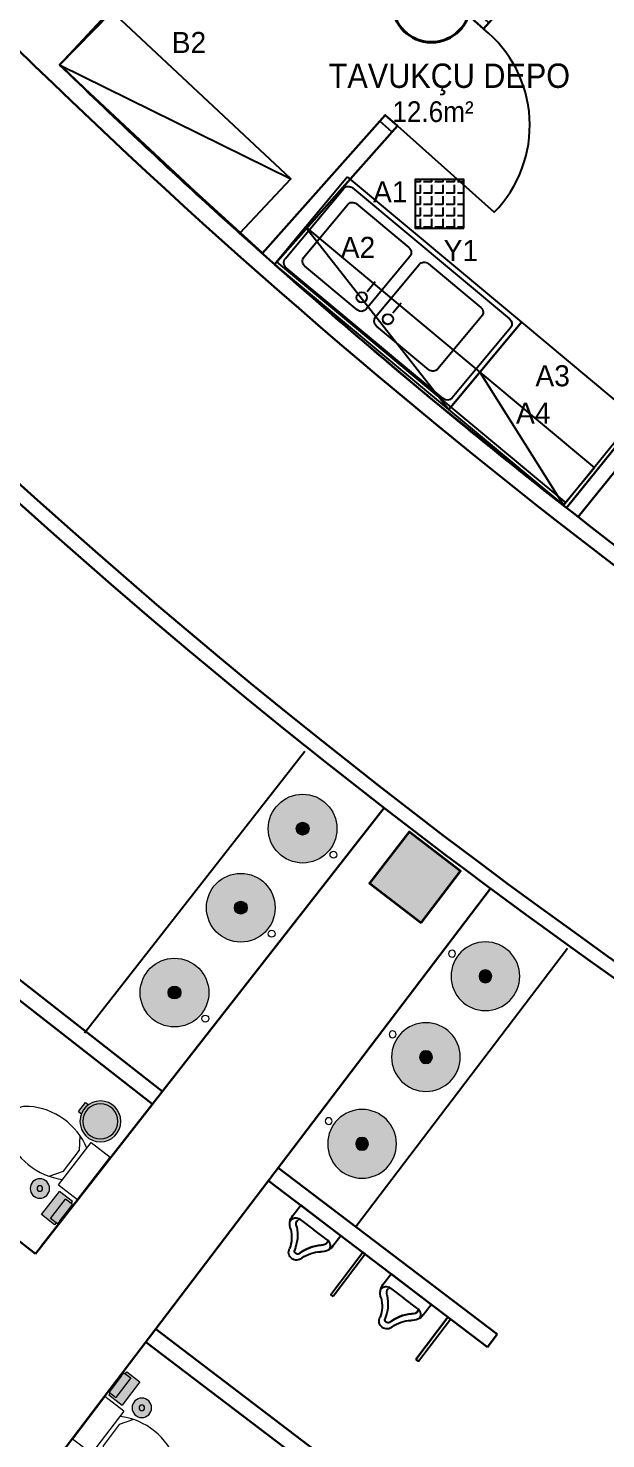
# Model space of a CAD drawing. Header units: millimetres. Extents: x -2729 to 15248, y -12439 to 5292.
# Drawn here: x 3053 to 3409, y -10756 to -9886 of the extents above; entities that cross this region are included whole.
import ezdxf

# ---------------------------------------------------------------- set-up
doc = ezdxf.new("R2010")
doc.units = ezdxf.units.MM
doc.layers.add('AYDINLATMA', color=7, linetype='Continuous', lineweight=70, true_color=0xfcd703)
for name, color, linetype in [('BLOCK', 4, 'Continuous'), ('kapı ABD', 55, 'Continuous'), ('S2000-002 Çizgi', 7, 'Continuous'), ('tefris', 39, 'Continuous')]:
    doc.layers.add(name, color=color, linetype=linetype)
for name, color, linetype, lineweight in [('DUVAR', 7, 'Continuous', 30), ('gzm', 250, 'Continuous', 20), ('kolon_Ном_пера__60', 7, 'Continuous', 35), ('lavabo_Ном_пера__80', 7, 'Continuous', 13), ('Layer1', 250, 'Continuous', 20), ('tefriş', 7, 'Continuous', 25)]:
    doc.layers.add(name, color=color, linetype=linetype, lineweight=lineweight)
doc.styles.add('TAKSİM', font='GOTHIC.TTF', dxfattribs={"height": 20})
doc.styles.add('Мой Ариал', font='arial.ttf', dxfattribs={"width": 0.9})

# ---------------------------------------------------------------- blocks, each defined once
blk = doc.blocks.new('A$C4A116046')
at = {"layer": 'Layer1'}
h = blk.add_hatch(color=250, dxfattribs=at)
h.set_gradient(color1=(40, 40, 41), one_color=1, tint=1, name='CYLINDER')
h.paths.add_polyline_path([(-55.51497249858221, 35.52185170803568), (-55.51497249855311, 32.8440253137087), (-55.51497249843669, 23.15066059175297), (-55.51497249843669, 20.47283419742598), (-50.15727653962676, 20.47283419742598), (-50.15727653962676, 35.52185170809389)])
h.paths.add_polyline_path([(-56.25100754483717, 32.84402531373781), (-56.2510075448954, 23.15066059175297), (-55.51497249843669, 23.15066059175297), (-55.51497249843669, 32.8440253137087)])
h = blk.add_hatch(color=7, dxfattribs=at)
h.set_gradient(color1=(255, 255, 255), one_color=1, tint=1, name='INVCURVED')
h.paths.add_polyline_path([(-54.48375932816997, 37.00590690755053), (-54.48375932816997, 35.52185170803568), (-50.15727653962676, 35.52185170809389), (-50.15727653962676, 20.47283419742598), (-54.48375932816997, 20.47283419742598), (-54.48375932816997, 18.98877899799845), (-44.22581361763877, 18.98877899799845), (-44.22581361763877, 37.00590690755053)])
h = blk.add_hatch(color=250, dxfattribs=at)
h.set_gradient(color1=(40, 40, 41), rotation=89.99999999999996, one_color=1, tint=1, name='CYLINDER')
h.paths.add_polyline_path([(-27.57333136684611, 30.93261239121785, 1), (-39.57333136684611, 30.93261239121785, 1)])
for p, q in [((-55.51497249855311, 32.8440253137087), (-55.51497249858221, 35.52185170803568)), ((-55.51497249858221, 35.52185170803568), (-50.15727653974317, 35.52185170809389)), ((-54.48375932816997, 35.52185170809389), (-54.48375932816997, 37.00590690755053)), ((-54.48375932816997, 37.00590690755053), (-44.22581361763877, 37.00590690755053)), ((-50.15727653962676, 20.47283419742598), (-50.15727653962676, 35.52185170809389)), ((-44.22581361763877, 18.98877899799845), (-44.22581361763877, 37.00590690755053)), ((-55.51497249843669, 32.8440253137087), (-56.25100754483717, 32.84402531373781)), ((-55.51497249843669, 23.15066059175297), (-55.51497249843669, 32.8440253137087)), ((-56.25100754495362, 23.15066059175297), (-55.51497249843669, 23.15066059175297)), ((-55.51497249843669, 23.15066059175297), (-55.51497249843669, 20.47283419742598)), ((-55.51497249843669, 20.47283419742598), (-50.15727653962676, 20.47283419742598)), ((-54.48375932816997, 20.47283419742598), (-54.48375932816997, 18.98877899799845)), ((-54.48375932816997, 18.98877899799845), (-44.22581361763877, 18.98877899799845))]:
    blk.add_line(p, q, dxfattribs=at)
for radius in [6, 1.707194618775245]:
    blk.add_circle((-33.57333136684611, 30.93261239121785), radius, dxfattribs=at)
blk = doc.blocks.new('aeryaeryary')
at = {"layer": 'lavabo_Ном_пера__80', "linetype": 'Continuous', "lineweight": 5}
for p, q in [((-17.55916931683896, 8.254828986362554), (-22.81547783912629, 15.55501084135903)), ((-14.82672575776905, -16.49999995344842), (-14.82672575776814, 16.49999995344842)), ((-14.82672575776814, 16.49999995344842), (-9.095e-13, 16.49999995344842)), ((0, -16.49999995344842), (-9.095e-13, 16.49999995344842)), ((-17.55916931683987, -8.05892476385634), (-17.55916931683896, 8.254828986362554)), ((-22.64531740526672, -15.85970312636391), (-17.55916931683987, -8.05892476385634)), ((-14.82672575776905, -16.49999995344842), (0, -16.49999995344842))]:
    blk.add_line(p, q, dxfattribs=at)
for centre, major_axis, ratio, start_param, end_param in [((-35.67545749917282, -15.36273457325342), (37.77461848723222, 2.90318e-11), 0.8704763345673638, 0.9861259648103036, 2.229247905847324), ((-48.82381211344273, -0.4465658034464468), (-16.17618923160432, 1.247259999999999e-11), 0.8704763345656346, -0.90705251715418, 0.8659444915287918), ((-36.19068448581039, 14.8354727334513), (-37.77461163328838, 2.14766e-11), 0.8704763345672933, 0.9123446487547521, 2.17231877933947)]:
    blk.add_ellipse(centre, major_axis=major_axis, ratio=ratio, start_param=start_param, end_param=end_param, dxfattribs=at)
blk = doc.blocks.new('A$C5DEF5315')
at = {"layer": 'Layer1'}
h = blk.add_hatch(color=250, dxfattribs=at)
h.set_gradient(color1=(40, 40, 41), rotation=89.99999999999996, one_color=1, tint=1, name='CYLINDER')
h.paths.add_polyline_path([(-41.68077557260403, 20.1801718850038, 1), (-16.48077557259239, 20.1801718850038, 1)])
h.paths.add_polyline_path([(-18.28077557260985, 20.1801718850038, -1), (-39.88077557261568, 20.1801718850038, -1)], flags=0)
h.paths.add_polyline_path([(-39.88077557261568, 20.1801718850038, 1), (-18.28077557260985, 20.1801718850038, 1)], flags=16)
h.paths.add_polyline_path([(-16.98522486572619, 16.65063181624282), (-14.59127971227281, 16.65063181624282), (-14.59127971227281, 23.70971195376478), (-16.98522486572619, 23.70971195376478, -0.0710998034191776), (-16.48077557259239, 20.1801718850038, -0.0710998034191695)])
h = blk.add_hatch(color=250, dxfattribs=at)
h.set_gradient(color1=(40, 40, 41), rotation=89.99999999999996, one_color=1, tint=1, name='CYLINDER')
h.paths.add_polyline_path([(-41.68077557260403, 20.1801718850038, 1), (-16.48077557259239, 20.1801718850038, 1)])
h.paths.add_polyline_path([(-18.28077557260985, 20.1801718850038, -1), (-39.88077557261568, 20.1801718850038, -1)], flags=0)
h.paths.add_polyline_path([(-39.88077557261568, 20.1801718850038, 1), (-18.28077557260985, 20.1801718850038, 1)], flags=16)
h.paths.add_polyline_path([(-16.98522486572619, 16.65063181624282), (-14.59127971227281, 16.65063181624282), (-14.59127971227281, 23.70971195376478), (-16.98522486572619, 23.70971195376478, -0.0710998034191776), (-16.48077557259239, 20.1801718850038, -0.0710998034191695)])
for p, q in [((-14.59127971227281, 23.70971195376478), (-16.98522486572619, 23.70971195376478)), ((-14.59127971227281, 23.70971195376478), (-16.98522486572619, 23.70971195376478)), ((-14.59127971227281, 16.65063181624282), (-14.59127971227281, 23.70971195376478)), ((-14.59127971227281, 16.65063181624282), (-14.59127971227281, 23.70971195376478)), ((-14.59127971227281, 16.65063181624282), (-16.98522486572619, 16.65063181624282)), ((-14.59127971227281, 16.65063181624282), (-16.98522486572619, 16.65063181624282))]:
    blk.add_line(p, q, dxfattribs=at)
for radius in [12.6, 12.6, 10.8, 10.8]:
    blk.add_circle((-29.08077557259821, 20.1801718850038), radius, dxfattribs=at)
blk = doc.blocks.new('A$C746B319B')
at = {"layer": 'gzm'}
h = blk.add_hatch(color=7, dxfattribs=at)
h.set_gradient(color1=(255, 255, 255), rotation=59.999999999999794, one_color=1, tint=1, name='INVCYLINDER')
h.paths.add_polyline_path([(30.45287729696793, 153.0692660387066, 1), (-8.054360702783033, 153.0692660387066, 1)])
h.paths.add_polyline_path([(7.616656192815102, 153.0692660387066, -1), (14.78186040136979, 153.0692660387066, -1)], flags=16)
h = blk.add_hatch(color=7, dxfattribs=at)
h.set_gradient(color1=(255, 255, 255), color2=(184, 184, 184), rotation=59.999999999999794, one_color=1, tint=0.7200000286102295, name='INVSPHERICAL')
h.paths.add_polyline_path([(24.05722941199383, 153.0692660387066, 1), (-1.658712817785271, 153.0692660387066, 1)])
h.paths.add_polyline_path([(7.616656192818482, 153.0692660387066, -1), (14.78186040137188, 153.0692660387066, -1)], flags=16)
h = blk.add_hatch(color=250, dxfattribs=at)
h.set_gradient(color1=(61, 61, 61), color2=(237, 237, 237), one_color=1, tint=0.9300000071525574, name='SPHERICAL')
h.paths.add_polyline_path([(7.616656192815102, 153.0692660387066, 1), (14.78186040136979, 153.0692660387066, 1)])
for radius in [19.25361899987548, 3.582602104277345]:
    blk.add_circle((11.19925829709245, 153.0692660387066), radius, dxfattribs=at)
blk = doc.blocks.new('A$C6A3561BD')
at = {"layer": 'gzm'}
blk.add_circle((-148.6777750450055, 121.8009983519168), 1.927018791517184, dxfattribs=at)
at = {"layer": 'gzm', "rotation": 270}
blk.add_blockref('A$C746B319B', (-324.3584596599976, 133.0002566490093), dxfattribs=at)
blk = doc.blocks.new('WPIS', base_point=(3719.999999999998, 963.7106909879648))
at = {"layer": 'BLOCK'}
for p, q in [((3709.999999999876, 979.2106909879648), (3717.999999999999, 979.2106909879648)), ((3710.839756288566, 974.2164024671343), (3710.839756288566, 963.7106909879648)), ((3717.999999999999, 979.2106909879648), (3717.999999999999, 963.7106909879647)), ((3710.839756288566, 953.2049795087947), (3710.839756288566, 963.7106909879647)), ((3717.999999999999, 948.2106909879643), (3717.999999999999, 963.7106909879647)), ((3709.999999999876, 948.2106909879643), (3717.999999999999, 948.2106909879643))]:
    blk.add_line(p, q, dxfattribs=at)
for centre, radius, start, end in [((3686.675495681548, 987.9558119131793), 20.3280986896453, 286.7758762124051, 321.1730266278163), ((3709.64192879892, 970.8721546078627), 8.346220938085334, 87.5411305826408, 148.6797911378934), ((3709.64192879892, 970.8721546078627), 4.346220938085332, 87.5411305826408, 148.6797911378934), ((3706.754054832532, 974.3982299521671), 4.089745422657842, 357.4518260792753, 98.93538612126179), ((3709.856841970526, 974.2356322308149), 0.985511948835786, 1.967646258506599, 81.64751384957344), ((3693.269104424344, 963.7788919058678), 4.769592055460153, 98.75935287585031, 180.8193065325832), ((3694.378526287712, 963.7757392539853), 1.879652172755059, 117.1541471081621, 181.9832049132781), ((3686.961877767525, 989.902092212139), 25.31817050556639, 285.0140034553657, 318.5170524922051), ((3693.269104424344, 963.6424900700616), 4.769592055460153, 179.1806934674159, 261.2406471241489), ((3694.378526287712, 963.6456427219442), 1.879652172755059, 178.016795086721, 242.8458528918371), ((3686.675495681548, 939.4655700627505), 20.3280986896453, 38.82697337218285, 73.22412378759405), ((3686.961877767525, 937.5192897637908), 25.31817050556639, 41.48294750779402, 74.98599654463342), ((3709.64192879892, 956.5492273680666), 8.346220938085334, 211.3202088621058, 272.4588694173584), ((3709.64192879892, 956.5492273680666), 4.346220938085332, 211.3202088621058, 272.4588694173584), ((3706.754054832532, 953.0231520237623), 4.089745422657842, 261.0646138787374, 2.548173920723987), ((3709.856841970526, 953.1857497451148), 0.985511948835786, 278.3524861504257, 358.0323537414926)]:
    blk.add_arc(centre, radius, start, end, dxfattribs=at)
blk = doc.blocks.new('adasdasd')
at = {"layer": 'tefris'}
blk.add_arc((23.94333721398652, 14.1713967486055), 25.31817050556639, 198.9474495098576, 232.4504985469522, dxfattribs=at)
at = {"layer": 'tefris', "xscale": -1, "rotation": 337.4645020021852}
blk.add_blockref('WPIS', (-16.61007395209162, 2.641962177537378), dxfattribs=at)
blk = doc.blocks.new('gtrr')
at = {"layer": 'kapı ABD', "color": 7}
for p, q in [((4256.014383199247, 14105.58114178763), (4256.014388572606, 14115.58114178762)), ((4261.014383199246, 14105.58113910096), (4261.014388572603, 14115.58113910094)), ((4341.014383199234, 14105.58109611409), (4341.014388572594, 14115.58109611407)), ((4346.014383199234, 14105.58109342741), (4346.014388572593, 14115.58109342739)), ((4261.014383199245, 14105.58109611409), (4261.014383199246, 14025.58109611409))]:
    blk.add_line(p, q, dxfattribs=at)
blk.add_arc((4264.766506319816, 14101.82897500967), 76.34014320124848, 267.1827735692466, 2.817257217778835, dxfattribs=at)

msp = doc.modelspace()

# ---------------------------------------------------------------- hatches: boundary and pattern name
h = msp.add_hatch()
h.set_pattern_fill('ANGLE', color=256, angle=-270.0000000000023)
h.set_pattern_definition([(90, (6033.37668861057, -18167.4833790723), (-6.985, 2.795541576006144e-13), [5.08, -1.905]), (179.9999999999977, (6033.37668861057, -18167.4833790723), (-2.799982468104645e-13, -6.985), [5.08, -1.905])])
h.paths.add_polyline_path([(3291.896056012647, -9979.627423695794), (3291.896056012647, -10009.62742369579), (3321.896056012647, -10009.62742369579), (3321.896056012654, -9979.627423695794)])
h = msp.add_hatch(color=7)
h.paths.add_polyline_path([(2888.668049961135, -10084.2888325506), (2916.952281154893, -10056.00460135691), (2888.668049961121, -10027.72037016312), (2860.383818767379, -10056.00460135692)])
h.paths.add_polyline_path([(3478.203431973318, -10199.65158132094), (3502.553854645518, -10167.91749264899), (3470.819765979944, -10143.56706997133), (3446.469343307774, -10175.30115864418)])
h.paths.add_polyline_path([(3295.575259152506, -10437.65724991042), (3319.925681839257, -10405.9231612386), (3288.191593159133, -10381.57273856093), (3263.841170486962, -10413.30682723376)])

# ---------------------------------------------------------------- linework, layer by layer
for p, q in [((3072.741919475771, -9908.924123931625), (3215.16983194862, -9979.168623706533)), ((3313.942930495698, -10119.9167276316), (3384.812965600115, -10178.84799488697))]:
    msp.add_line(p, q)
for points in [[(3072.741919475771, -9908.924123931625), (3183.745287728994, -10012.76174830949), (3215.16983194862, -9979.168623706533), (3104.166463695383, -9875.330999328673)], [(3321.896056012647, -10009.62742369579), (3321.896056012654, -9979.627423695794), (3291.896056012647, -9979.627423695794), (3291.896056012647, -10009.62742369579)], [(3383.555193555814, -10180.4029898981), (3312.662649207301, -10121.45324311253), (3357.472494298283, -10067.67520128372), (3427.499059815436, -10126.04049838159)]]:
    msp.add_lwpolyline(points, close=True)
at = {"color": 1, "lineweight": 40, "ltscale": 0.005}
msp.add_circle((3301.965088316601, -9871.11294986844), 23.9999660653872, dxfattribs=at)
at = {"layer": 'DUVAR', "linetype": 'Continuous'}
for p, q in [((3072.741919476317, -9908.924123932393), (3138.446467392346, -9841.422789521002)), ((3581.525149276417, -9953.121592779766), (3392.349026475694, -10187.57987766496)), ((3061.183743516009, -10637.39031017752), (3272.756083840866, -10366.88889328716)), ((2900.58212390833, -10992.03703867662), (3338.413294702757, -10416.59732053558)), ((3003.626764106577, -10438.04418323325), (3136.07560573914, -10541.63887681995)), ((3005.342736740002, -10452.08182683613), (3129.91477025442, -10549.5156849381)), ((2933.237567253929, -10544.27039213321), (3057.809600768361, -10641.70425023519)), ((2933.237567253929, -10544.27039213321), (3057.809600768361, -10641.70425023519)), ((3057.809600768361, -10641.70425023519), (3129.91477025442, -10549.5156849381)), ((3267.118659226034, -10790.70892403807), (3131.758332477743, -10687.87363994455)), ((3253.106549956991, -10792.62224414522), (3125.7089378968, -10695.83635463265))]:
    msp.add_line(p, q, dxfattribs=at)
for points in [[(3109.399334756381, -9813.148848942712), (3244.017362605325, -9674.849495186463), (3392.669649965254, -9805.981532360602), (3326.649929169142, -9880.183160247965), (3334.120887326642, -9886.830323869319), (3400.211168461527, -9812.5969081144), (3482.842687633815, -9885.526720246127), (3565.612517323268, -9958.510739396552), (3385.258529956656, -10182.03517749239), (3300.557467626234, -10113.70676295469), (3256.275727318313, -10076.38960753584), (3205.279589342135, -10031.98688037239), (3280.943596421915, -9946.5980080347), (3273.472607555242, -9939.950814258911), (3197.840848958459, -10024.95571188938), (3121.155082233382, -9955.21484673), (3073.4949444149, -9909.656456821327), (3072.742243173753, -9908.92379138298), (3138.446467392348, -9841.422789521), (3109.39933475638, -9813.148848942712)], [(3342.477783202173, -10691.1459256879), (3207.526452585211, -10588.62136213096)], [(3336.428388621227, -10699.10864037599), (3201.471262414378, -10596.57967382191)], [(3342.477783202173, -10691.1459256879), (3336.428388621227, -10699.10864037599)]]:
    msp.add_lwpolyline(points, dxfattribs=at)
for centre, radius, start, end in [((5357.440924936906, -7558.124908672012), 2758.085254222217, 213.9674030234982, 243.1608000334207), ((5702.642588061748, -7230.789734530306), 3958.527401590264, 217.1096487497067, 240.469370647721), ((5828.130255317311, -7055.322907690314), 3977.941154943744, 225.6217977611327, 240.1688401970464), ((5784.184858216244, -7121.622741942658), 3888.569377558347, 225.7903791638969, 226.7773401569724), ((5784.184858213827, -7121.622741945343), 3888.569377554734, 226.7773401569712, 228.4520923275972), ((5784.184858216005, -7121.622741942923), 3888.569377557989, 228.4520923275969, 229.6926359456347), ((5784.184858216006, -7121.622741942923), 3888.569377557989, 228.4520923275, 229.6926359456292), ((5689.223537483818, -7243.321659306199), 3949.175511384009, 225.4927370793571, 239.9731178743929), ((5784.184858258857, -7121.622741891331), 3888.569377625053, 229.6926359456452, 232.0412465884572), ((5784.184858220237, -7121.6227419379), 3888.569377564558, 229.6926359456301, 232.0412465883374), ((5784.184858215074, -7121.622741944082), 3888.569377556504, 229.6926359456239, 231.9086214376601), ((5784.184858215074, -7121.622741944082), 3888.569377556504, 229.6926359456239, 231.9086214374091), ((5784.184858215862, -7121.622741943191), 3888.569377557695, 232.0412465883402, 236.9154286702289)]:
    msp.add_arc(centre, radius, start, end, dxfattribs=at)
at = {"layer": 'kolon_Ном_пера__60', "linetype": 'Continuous', "flags": 128}
for points in [[(3295.561969782528, -10437.66030248436), (3319.91239246928, -10405.92621381253), (3288.178303789156, -10381.57579113486), (3263.827881116984, -10413.3098798077)], [(3295.575259152506, -10437.65724991042), (3319.925681839257, -10405.9231612386), (3288.191593159133, -10381.57273856093), (3263.841170486962, -10413.30682723376)], [(3295.575259152506, -10437.65724991042), (3319.925681839257, -10405.9231612386), (3288.191593159133, -10381.57273856093), (3263.841170486962, -10413.30682723376)]]:
    msp.add_lwpolyline(points, close=True, dxfattribs=at)
at = {"layer": 'S2000-002 Çizgi'}
for p, q in [((3224.310784875142, -10008.7858207172), (3312.662649206915, -10121.45324311205)), ((3262.310151121015, -10048.61327654702), (3267.361217381072, -10042.55129503253)), ((3278.153960495521, -10061.8149220438), (3283.205026755579, -10055.75294052931)), ((3331.866868532055, -10098.40551090013), (3383.311165240029, -10180.34837053182))]:
    msp.add_line(p, q, dxfattribs=at)
for points in [[(3249.916410641639, -9978.055511101002), (3357.472494298283, -10067.67520128372), (3312.662649206923, -10121.45324311204), (3205.106565550286, -10031.83355292932)], [(3331.866868531786, -10098.40551089991), (3312.662649206915, -10121.45324311205), (3205.106565550279, -10031.83355292933), (3224.310784875142, -10008.7858207172)], [(3206.38684683861, -10030.2970374485), (3313.942930495246, -10119.91672763123), (3312.662649206923, -10121.45324311204), (3205.106565550286, -10031.83355292932)], [(3402.5153845649, -10157.30063831967), (3383.311165240029, -10180.34837053182), (3312.662649207185, -10121.45324311227), (3331.866868532055, -10098.40551090013)]]:
    msp.add_lwpolyline(points, close=True, dxfattribs=at)
for points in [[(3253.373792891991, -9984.841268831344), (3350.17426818296, -10065.49898999579, -0.4142135623730919), (3350.686736567932, -10071.13258353405), (3314.838860494845, -10114.15501699672, -0.4142135623731057), (3309.205266956571, -10114.66748538168), (3212.404791665602, -10034.00976421724, -0.4142135623730951), (3211.89232328063, -10028.37617067898), (3247.740199353717, -9985.353737216312, -0.4142135623730844)], [(3255.849173422819, -9994.691586359737), (3288.115998519814, -10021.57749341454, -0.4142135623730951), (3288.628466904778, -10027.21108695281), (3261.742559849972, -10059.4779120498, -0.4142135623730951), (3256.108966311698, -10059.99038043477), (3223.842141214704, -10033.10447337996, -0.4142135623730951), (3223.329672829739, -10027.4708798417), (3250.215579884545, -9995.2040547447, -0.4142135623730951)], [(3300.089573726767, -10031.55431726258), (3332.356398823762, -10058.44022431739, -0.4142135623730951), (3332.868867208734, -10064.07381785566), (3305.98296015392, -10096.34064295265, -0.4142135623730951), (3300.349366615646, -10096.85311133763), (3268.082541518659, -10069.96720428281, -0.4142135623730951), (3267.570073133687, -10064.33361074455), (3294.455980188501, -10032.06678564755, -0.4142135623730951)]]:
    msp.add_lwpolyline(points, format="xyb", close=True, dxfattribs=at)
for centre in [(3258.981416029728, -10052.30302329376), (3275.125413881167, -10065.75479688544)]:
    msp.add_circle(centre, 3.187919533039348, dxfattribs=at)
at = {"layer": 'tefriş'}
for p, q in [((3088.143535548496, -10505.53204018164), (3223.867242112662, -10332.0053170058)), ((3255.302753368593, -10624.91773923067), (3385.840268171756, -10453.35281709672)), ((3292.395601837022, -10706.67280389997), (3312.155652574708, -10680.63546710229))]:
    msp.add_line(p, q, dxfattribs=at)
for points in [[(3241.429050261285, -10667.96348721091), (3239.835891317027, -10666.75441956254), (3259.595942054727, -10640.71708276484), (3261.181045947064, -10641.93676435862), (3241.429050261288, -10667.96348721091)], [(3292.395601837022, -10706.67280389997), (3293.988760781279, -10707.88187154833), (3313.748811518981, -10681.84453475064), (3312.147597522804, -10680.64608104767), (3292.395601837022, -10706.67280389996)]]:
    msp.add_lwpolyline(points, dxfattribs=at)

# ---------------------------------------------------------------- block references
for p, rotation in [((3093.903209720138, -10595.14516162063), 322.3379902640676), ((3090.614729818406, -10742.68559393203), 142.7755145485802)]:
    msp.add_blockref('aeryaeryary', p, dxfattribs=dict(rotation=rotation))
at = {"layer": 'AYDINLATMA', "rotation": 255.3110125463946}
for p in [(3228.149524475841, -10634.87446154004), (3283.898004856829, -10677.20775026989)]:
    msp.add_blockref('adasdasd', p, dxfattribs=at)
at = {"layer": 'gzm', "extrusion": (0, 0, -1), "zscale": -1}
for name, p, rotation in [('A$C5DEF5315', (-3062.512630026478, -10558.03555600426), 38.01096775853751), ('A$C4A116046', (-3015.041603336772, -10605.11151283521), 38.01096775853751), ('A$C4A116046', (-3168.865316117983, -10732.42251231514), 217.4762081875508)]:
    msp.add_blockref(name, p, dxfattribs=dict(at, rotation=rotation))
at = {"layer": 'kapı ABD', "lineweight": -2, "rotation": 48.3394495172624}
msp.add_blockref('gtrr', (10986.80232413131, -22506.19206602348), dxfattribs=at)
at = {"layer": 'tefriş', "yscale": 1.1, "zscale": 1.1}
for p, xscale, rotation in [((3280.024624780859, -10603.59929015354), 1.1, 319.8118983855664), ((3241.915138624576, -10652.32338133867), 1.1, 319.8118983855664), ((3104.107315287255, -10475.47955141915), -1.1, 325.7851400534194), ((3201.025735322956, -10704.60167779229), 1.1, 319.8118983855664), ((3067.423916235081, -10525.28615972459), -1.1, 325.7851400534194), ((3028.064626735154, -10578.72593809722), -1.1, 325.7851400534194)]:
    msp.add_blockref('A$C6A3561BD', p, dxfattribs=dict(at, xscale=xscale, rotation=rotation))

# ---------------------------------------------------------------- texts
at = {"style": 'TAKSİM'}
for s, p in [('B2', (3141.828016885283, -9901.738531449133)), ('A1', (3265.93203476485, -9993.752480440438)), ('A2', (3246.042123441865, -10028.01071882159)), ('Y1', (3309.484730528824, -10029.96922338529)), ('A3', (3366.054458032111, -10107.09420477607)), ('A4', (3354.099804193804, -10130.07977602895))]:
    msp.add_text(s, height=13, dxfattribs=at).set_placement(p)
at = {"lineweight": 40, "ltscale": 0.005, "attachment_point": 8, "style": 'Мой Ариал'}
for s, insert, char_height in [('TAVUKÇU DEPO', (3313.017025733241, -9927.831413197682), 15), ('12.6m²', (3302.93440926764, -9944.446964579749), 12.8)]:
    msp.add_mtext(s, dxfattribs=dict(at, insert=insert, char_height=char_height))

doc.saveas('drawing.dxf')
